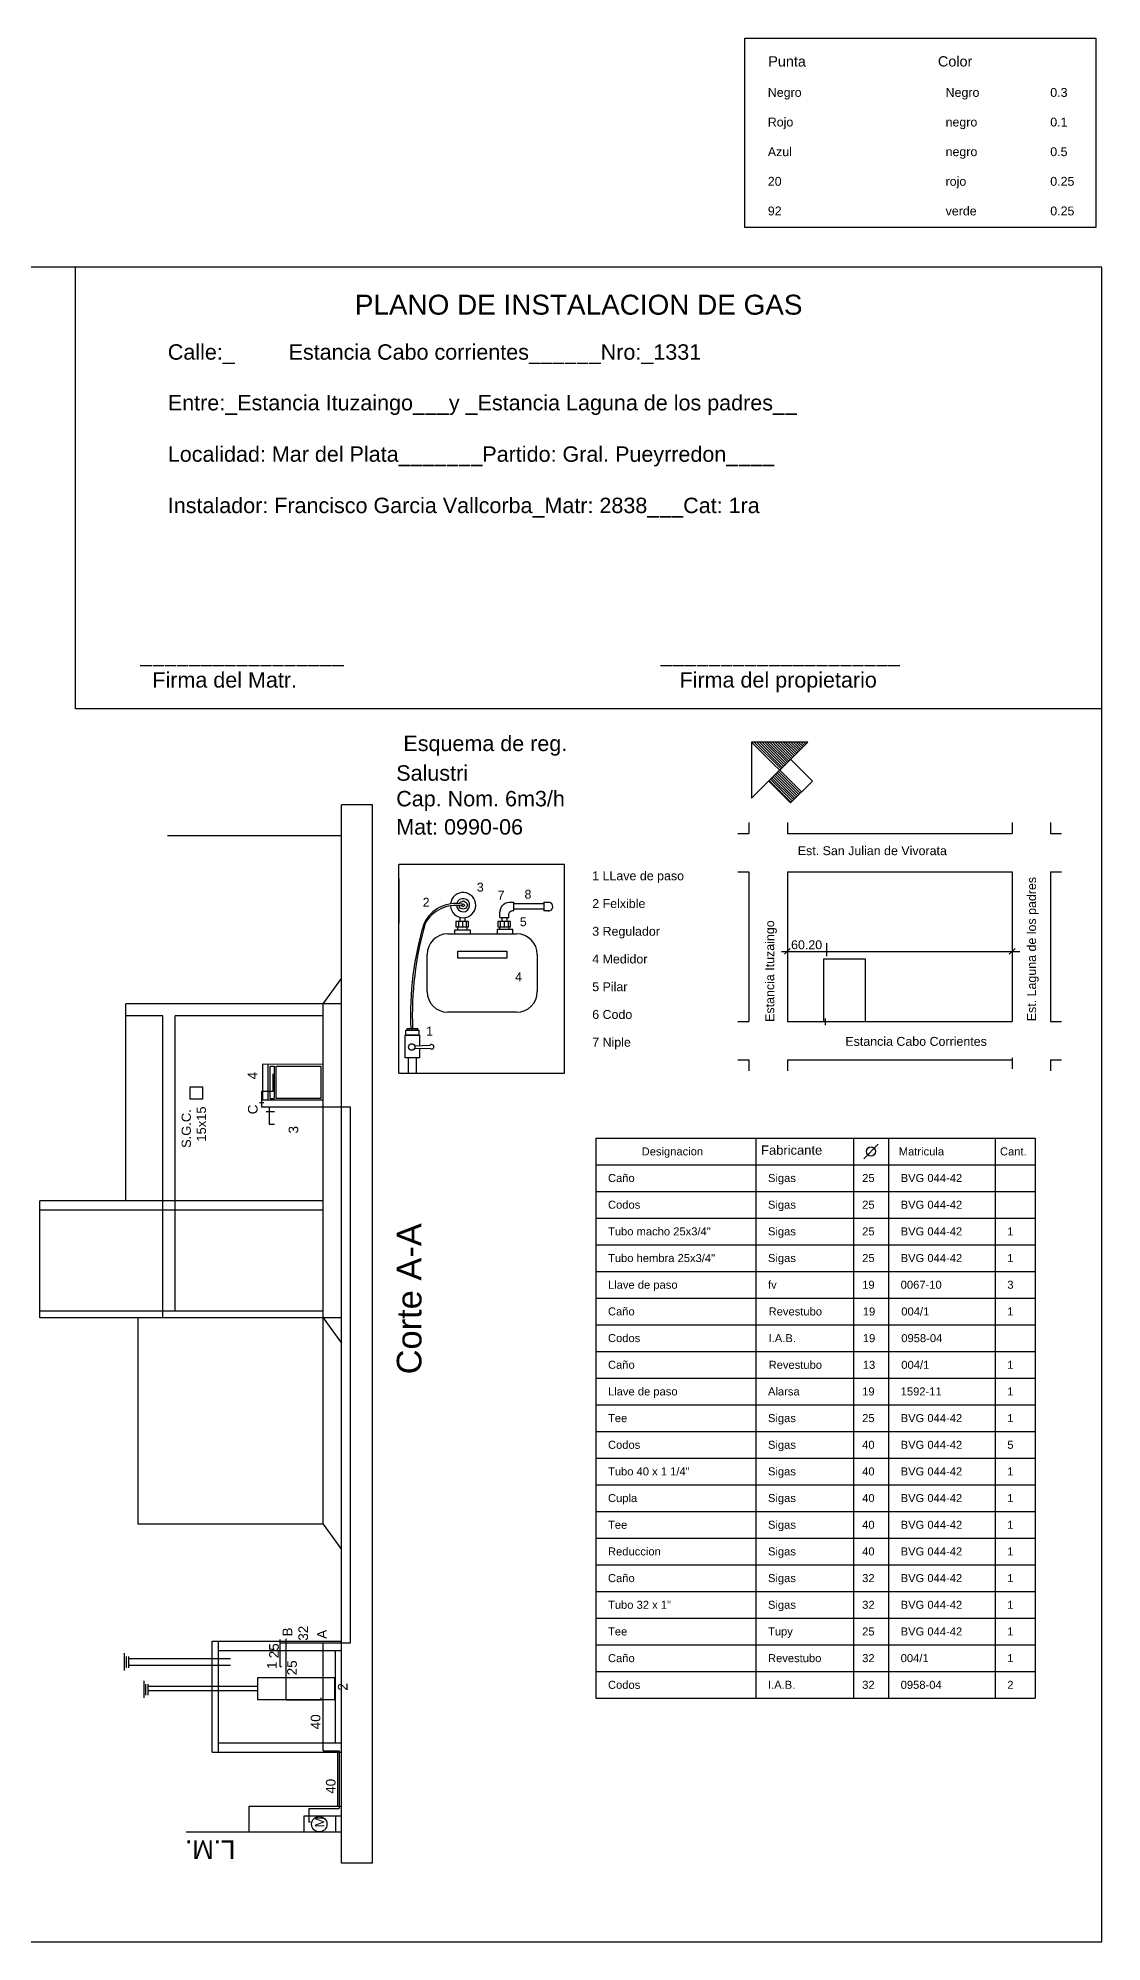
# Model space of a CAD drawing. Header units: millimetres. Extents: x 1794.7 to 1858.5, y 1557.3 to 1592.2.
# Drawn here: x 1841.27 to 1858.54, y 1561.33 to 1592.23 of the extents above; entities that cross this region are included whole.
import ezdxf

# ---------------------------------------------------------------- set-up
doc = ezdxf.new("R2010")
doc.units = ezdxf.units.MM
doc.linetypes.add('ACAD_ISO02W100', pattern=[15, 12, -3])
doc.linetypes.add('CENTER', pattern=[2, 1.25, -0.25, 0.25, -0.25])
for name, color, linetype in [('Capa 02', 1, 'Continuous'), ('caño gas', 20, 'Continuous'), ('DETALLE0-1', 1, 'Continuous'), ('INSCRIPCION01', 1, 'ACAD_ISO02W100'), ('LAYER103', 7, 'Continuous'), ('RECUADRO0-8', 5, 'Continuous'), ('vente', 92, 'Continuous')]:
    doc.layers.add(name, color=color, linetype=linetype)
doc.styles.get("Standard").update_dxf_attribs({"font": 'ARIAL.TTF'})

msp = doc.modelspace()

# ---------------------------------------------------------------- linework, layer by layer
for p, q in [((1846.2, 1562.605), (1846.2, 1579.781)), ((1846.7, 1579.781), (1846.2, 1579.781)), ((1846.7, 1562.605), (1846.7, 1579.781)), ((1846.2, 1579.281), (1843.376, 1579.281)), ((1847.128, 1575.427), (1847.128, 1578.815)), ((1849.816, 1578.815), (1847.128, 1578.815)), ((1847.128, 1578.587), (1847.128, 1577.863)), ((1849.816, 1575.427), (1849.816, 1578.815)), ((1848.121, 1578.197), (1848.178, 1578.222)), ((1848.178, 1578.222), (1848.222, 1578.197)), ((1848.121, 1578.106), (1848.109, 1578.145)), ((1848.115, 1578.176), (1848.121, 1578.197)), ((1848.172, 1578.087), (1848.121, 1578.106)), ((1848.122, 1577.889), (1848.122, 1577.952)), ((1848.223, 1578.106), (1848.172, 1578.087)), ((1848.206, 1577.889), (1848.206, 1577.952)), ((1848.222, 1578.197), (1848.243, 1578.158)), ((1848.243, 1578.158), (1848.223, 1578.106)), ((1848.767, 1577.952), (1848.916, 1577.952)), ((1848.805, 1577.889), (1848.805, 1577.952)), ((1848.889, 1577.889), (1848.889, 1577.952)), ((1848.994, 1578.069), (1848.994, 1578.202)), ((1849.485, 1578.174), (1848.994, 1578.174)), ((1849.485, 1578.088), (1848.994, 1578.088)), ((1849.485, 1578.203), (1849.564, 1578.203)), ((1849.485, 1578.203), (1849.485, 1578.061)), ((1849.564, 1578.06), (1849.485, 1578.06)), ((1847.924, 1577.688), (1849.041, 1577.688)), ((1848.084, 1577.747), (1848.084, 1577.805)), ((1848.096, 1577.889), (1848.096, 1577.801)), ((1848.161, 1577.889), (1848.161, 1577.801)), ((1848.224, 1577.889), (1848.224, 1577.801)), ((1848.234, 1577.805), (1848.234, 1577.747)), ((1848.723, 1577.759), (1848.723, 1577.688)), ((1848.981, 1577.759), (1848.723, 1577.759)), ((1848.767, 1577.759), (1848.767, 1577.801)), ((1848.776, 1577.889), (1848.776, 1577.801)), ((1848.84, 1577.889), (1848.84, 1577.801)), ((1848.904, 1577.889), (1848.904, 1577.801)), ((1848.917, 1577.801), (1848.917, 1577.759)), ((1848.981, 1577.688), (1848.981, 1577.759)), ((1847.588, 1576.752), (1847.588, 1577.352)), ((1849.377, 1577.352), (1849.377, 1576.752)), ((1853.482, 1577.449), (1853.39, 1577.356)), ((1857.131, 1577.449), (1857.038, 1577.356)), ((1842.7, 1573.355), (1842.7, 1576.555)), ((1846.2, 1576.555), (1842.7, 1576.555)), ((1843.3, 1576.355), (1842.7, 1576.355)), ((1843.3, 1571.455), (1843.3, 1576.355)), ((1843.5, 1571.565), (1843.5, 1576.355)), ((1845.9, 1576.355), (1843.5, 1576.355)), ((1845.9, 1571.455), (1845.9, 1576.555)), ((1849.041, 1576.416), (1847.924, 1576.416)), ((1847.262, 1576.127), (1847.262, 1576.154)), ((1847.262, 1576.154), (1847.435, 1576.154)), ((1847.297, 1576.154), (1847.297, 1576.127)), ((1847.348, 1576.154), (1847.348, 1576.127)), ((1847.401, 1576.154), (1847.401, 1576.127)), ((1847.435, 1576.127), (1847.435, 1576.154)), ((1847.384, 1575.832), (1847.641, 1575.825)), ((1847.391, 1575.87), (1847.639, 1575.883)), ((1844.917, 1575.571), (1844.917, 1574.99)), ((1845.894, 1575.57), (1844.917, 1575.571)), ((1845.894, 1575.57), (1845.894, 1574.99)), ((1847.128, 1575.427), (1849.816, 1575.427)), ((1847.285, 1575.427), (1847.285, 1575.675)), ((1847.409, 1575.675), (1847.409, 1575.427)), ((1845.894, 1574.99), (1844.917, 1574.99)), ((1841.3, 1571.455), (1841.3, 1573.355)), ((1845.9, 1573.355), (1841.3, 1573.355)), ((1845.9, 1573.205), (1841.3, 1573.205)), ((1845.9, 1571.565), (1841.3, 1571.565)), ((1846.2, 1571.455), (1841.3, 1571.455)), ((1842.9, 1568.105), (1842.9, 1571.455)), ((1845.9, 1568.105), (1845.9, 1571.455)), ((1845.9, 1568.105), (1842.9, 1568.105)), ((1844.1, 1566.205), (1846.2, 1566.205)), ((1844.1, 1564.405), (1844.1, 1566.205)), ((1844.2, 1564.405), (1844.2, 1566.205)), ((1844.2, 1566.055), (1846.2, 1566.055)), ((1846.1, 1564.555), (1846.1, 1566.055)), ((1844.1, 1564.405), (1846.2, 1564.405)), ((1844.2, 1564.555), (1846.2, 1564.555)), ((1846.132, 1564.405), (1846.132, 1563.53)), ((1844.702, 1563.105), (1844.702, 1563.53)), ((1844.702, 1563.53), (1846.2, 1563.53)), ((1846.1, 1563.373), (1846.2, 1563.373)), ((1844.702, 1563.105), (1843.675, 1563.105)), ((1846.2, 1563.105), (1844.702, 1563.105)), ((1846.7, 1562.605), (1846.2, 1562.605))]:
    msp.add_line(p, q)
for points in [[(1852.743, 1592.228), (1858.443, 1592.228), (1858.443, 1589.153), (1852.743, 1589.153)], [(1848.033, 1577.69), (1848.291, 1577.69), (1848.291, 1577.747), (1848.033, 1577.747)], [(1848.26, 1577.889), (1848.055, 1577.889), (1848.055, 1577.801), (1848.26, 1577.801)], [(1848.943, 1577.889), (1848.738, 1577.889), (1848.738, 1577.801), (1848.943, 1577.801)], [(1848.089, 1577.407), (1848.884, 1577.407), (1848.884, 1577.292), (1848.089, 1577.292)], [(1847.451, 1576.046), (1847.244, 1576.046), (1847.244, 1576.127), (1847.451, 1576.127)]]:
    msp.add_lwpolyline(points, close=True)
msp.add_lwpolyline([(1847.462, 1575.83), (1847.462, 1575.675), (1847.231, 1575.675), (1847.231, 1576.046), (1847.462, 1576.046), (1847.462, 1575.874)])
for centre, radius in [((1848.172, 1578.151), 0.0222), ((1847.338, 1575.852), 0.0531), ((1845.837, 1563.236), 0.125)]:
    msp.add_circle(centre, radius)
for centre, radius, start, end in [((1848.172, 1578.154), 0.205, 183.2042, 174.2087), ((1848.172, 1578.154), 0.107, 182.9702, 165.9674), ((1848.048, 1577.611), 0.569, 78.7857, 153.6163), ((1848.05, 1577.586), 0.563, 79.4145, 151.3397), ((1849.555, 1578.132), 0.0718, 262.8089, 82.8089), ((1852.286, 1576.401), 4.967, 162.8763, 182.851), ((1852.728, 1576.374), 5.38, 164.0082, 182.3346), ((1847.924, 1577.352), 0.336, 90, 180), ((1849.041, 1577.352), 0.336, 0, 90), ((1847.924, 1576.752), 0.336, 180, 270), ((1849.041, 1576.752), 0.336, 270, 0), ((1847.662, 1575.855), 0.0364, 234.4788, 128.7528)]:
    msp.add_arc(centre, radius, start, end)
msp.add_open_spline([(1848.767, 1577.952), (1848.766, 1578.002), (1848.763, 1578.09), (1848.854, 1578.21), (1848.943, 1578.205), (1848.994, 1578.202)], degree=3, knots=[0, 0, 0, 0, 4.430713, 7.729876, 11.953335, 11.953335, 11.953335, 11.953335])
msp.add_spline([(1848.913, 1577.951), (1848.915, 1577.998), (1848.931, 1578.045), (1848.977, 1578.067), (1848.993, 1578.069)], degree=3)
at = {"layer": 'Capa 02'}
msp.add_lwpolyline([(1846.1, 1563.373), (1846.1, 1563.105), (1845.592, 1563.105), (1845.592, 1563.373)], close=True, dxfattribs=at)
at = {"layer": 'caño gas'}
for p, q in [((1853.341, 1577.402), (1857.207, 1577.402)), ((1854.072, 1577.536), (1854.072, 1577.327)), ((1854.056, 1576.207), (1854.056, 1576.316)), ((1845.082, 1575.13), (1844.902, 1575.13)), ((1844.902, 1575.13), (1844.902, 1574.877)), ((1845.082, 1575.41), (1845.099, 1575.41)), ((1845.082, 1575.41), (1845.082, 1575.13)), ((1844.868, 1574.949), (1844.937, 1574.949)), ((1846.346, 1574.877), (1844.902, 1574.877)), ((1844.974, 1574.806), (1845.11, 1574.806)), ((1845.025, 1574.877), (1845.025, 1574.597)), ((1846.346, 1566.183), (1846.346, 1574.877)), ((1845.025, 1574.597), (1845.111, 1574.597)), ((1845.2, 1565.795), (1845.2, 1566.236)), ((1845.2, 1566.183), (1846.346, 1566.183)), ((1845.3, 1565.255), (1845.3, 1566.247)), ((1845.9, 1564.425), (1845.9, 1566.183)), ((1845.2, 1565.795), (1845.224, 1565.795)), ((1845.3, 1565.255), (1845.867, 1565.255)), ((1845.867, 1565.255), (1845.867, 1565.285)), ((1845.9, 1564.425), (1846.161, 1564.425)), ((1846.161, 1564.425), (1846.161, 1563.49)), ((1845.667, 1563.49), (1845.667, 1563.272)), ((1845.667, 1563.49), (1846.161, 1563.49)), ((1845.696, 1563.272), (1845.667, 1563.272))]:
    msp.add_line(p, q, dxfattribs=at)
at = {"layer": 'DETALLE0-1'}
for p, q in [((1852.812, 1579.498), (1852.812, 1579.318)), ((1853.436, 1579.498), (1853.436, 1579.318)), ((1857.084, 1579.498), (1857.084, 1579.318)), ((1857.708, 1579.498), (1857.708, 1579.318)), ((1852.632, 1579.318), (1852.812, 1579.318)), ((1853.436, 1579.318), (1857.084, 1579.318)), ((1857.708, 1579.318), (1857.888, 1579.318)), ((1852.632, 1578.694), (1852.812, 1578.694)), ((1852.812, 1578.694), (1852.812, 1576.267)), ((1853.436, 1578.694), (1857.084, 1578.694)), ((1853.436, 1578.694), (1857.084, 1578.694)), ((1853.436, 1578.694), (1853.436, 1576.267)), ((1857.084, 1578.694), (1857.084, 1576.267)), ((1857.708, 1578.694), (1857.888, 1578.694)), ((1857.708, 1578.694), (1857.708, 1576.267)), ((1854.705, 1577.277), (1854.021, 1577.277)), ((1854.021, 1577.277), (1854.021, 1576.267)), ((1854.705, 1576.267), (1854.705, 1577.277)), ((1845.9, 1576.555), (1846.2, 1576.965)), ((1852.632, 1576.267), (1852.812, 1576.267)), ((1853.436, 1576.267), (1857.084, 1576.267)), ((1857.708, 1576.267), (1857.888, 1576.267)), ((1845.009, 1574.99), (1845.009, 1575.571)), ((1845.04, 1575.017), (1845.04, 1575.54)), ((1845.04, 1575.54), (1845.106, 1575.54)), ((1845.106, 1575.54), (1845.106, 1575.017)), ((1845.139, 1575.017), (1845.139, 1575.54)), ((1845.139, 1575.54), (1845.865, 1575.54)), ((1845.865, 1575.54), (1845.865, 1575.017)), ((1852.632, 1575.644), (1852.812, 1575.644)), ((1852.812, 1575.644), (1852.812, 1575.464)), ((1853.436, 1575.644), (1853.436, 1575.464)), ((1853.436, 1575.644), (1857.084, 1575.644)), ((1857.084, 1575.678), (1857.084, 1575.498)), ((1857.708, 1575.644), (1857.708, 1575.464)), ((1857.708, 1575.644), (1857.888, 1575.644)), ((1845.04, 1575.017), (1845.106, 1575.017)), ((1845.865, 1575.017), (1845.139, 1575.017)), ((1850.328, 1574.374), (1850.328, 1565.283)), ((1850.328, 1574.374), (1857.459, 1574.374)), ((1852.925, 1574.374), (1852.925, 1565.283)), ((1854.513, 1565.283), (1854.513, 1574.374)), ((1854.678, 1574.038), (1854.912, 1574.273)), ((1855.078, 1574.374), (1855.078, 1565.283)), ((1856.81, 1574.374), (1856.81, 1565.283)), ((1857.459, 1574.374), (1857.459, 1565.283)), ((1850.328, 1573.941), (1857.459, 1573.941)), ((1850.328, 1573.508), (1857.459, 1573.508)), ((1850.328, 1573.075), (1857.459, 1573.075)), ((1850.328, 1572.642), (1857.459, 1572.642)), ((1850.328, 1572.209), (1857.459, 1572.209)), ((1850.328, 1571.776), (1857.459, 1571.776)), ((1845.9, 1571.455), (1846.2, 1571.044)), ((1850.328, 1571.343), (1857.459, 1571.343)), ((1850.328, 1570.91), (1857.459, 1570.91)), ((1850.328, 1570.478), (1857.459, 1570.478)), ((1850.328, 1570.045), (1857.459, 1570.045)), ((1850.328, 1569.612), (1857.459, 1569.612)), ((1850.328, 1569.179), (1857.459, 1569.179)), ((1850.328, 1568.746), (1857.459, 1568.746)), ((1845.9, 1568.105), (1846.2, 1567.694)), ((1850.328, 1568.313), (1857.459, 1568.313)), ((1850.328, 1567.88), (1857.459, 1567.88)), ((1850.328, 1567.447), (1857.459, 1567.447)), ((1850.328, 1567.014), (1857.459, 1567.014)), ((1850.328, 1566.581), (1857.459, 1566.581)), ((1850.328, 1566.148), (1857.459, 1566.148)), ((1850.328, 1565.716), (1857.459, 1565.716)), ((1850.328, 1565.283), (1857.459, 1565.283))]:
    msp.add_line(p, q, dxfattribs=at)
msp.add_lwpolyline([(1846.092, 1565.259), (1846.092, 1565.613), (1844.833, 1565.613), (1844.833, 1565.259)], close=True, dxfattribs=at)
msp.add_circle((1854.795, 1574.156), 0.074, dxfattribs=at)
at = {"layer": 'INSCRIPCION01'}
for p, q in [((1852.856, 1579.889), (1853.768, 1580.801)), ((1852.856, 1580.801), (1853.665, 1579.992)), ((1853.768, 1580.801), (1852.856, 1580.801)), ((1852.856, 1580.801), (1852.856, 1579.889)), ((1852.898, 1580.801), (1853.333, 1580.366)), ((1852.941, 1580.801), (1853.354, 1580.388)), ((1852.983, 1580.801), (1853.375, 1580.409)), ((1853.026, 1580.801), (1853.397, 1580.43)), ((1853.068, 1580.801), (1853.418, 1580.451)), ((1853.11, 1580.801), (1853.439, 1580.473)), ((1853.153, 1580.801), (1853.46, 1580.494)), ((1853.195, 1580.801), (1853.482, 1580.515)), ((1853.238, 1580.801), (1853.503, 1580.536)), ((1853.28, 1580.801), (1853.524, 1580.557)), ((1853.322, 1580.801), (1853.545, 1580.579)), ((1853.365, 1580.801), (1853.566, 1580.6)), ((1853.407, 1580.801), (1853.588, 1580.621)), ((1853.45, 1580.801), (1853.609, 1580.642)), ((1853.492, 1580.801), (1853.63, 1580.663)), ((1853.535, 1580.801), (1853.651, 1580.685)), ((1853.577, 1580.801), (1853.672, 1580.706)), ((1853.619, 1580.801), (1853.694, 1580.727)), ((1853.662, 1580.801), (1853.715, 1580.748)), ((1853.704, 1580.801), (1853.736, 1580.769)), ((1853.489, 1580.522), (1853.842, 1580.168)), ((1853.135, 1580.168), (1853.489, 1579.815)), ((1853.142, 1580.176), (1853.496, 1579.822)), ((1853.163, 1580.197), (1853.517, 1579.843)), ((1853.185, 1580.218), (1853.538, 1579.864)), ((1853.206, 1580.239), (1853.559, 1579.886)), ((1853.227, 1580.26), (1853.581, 1579.907)), ((1853.248, 1580.282), (1853.602, 1579.928)), ((1853.269, 1580.303), (1853.623, 1579.949)), ((1853.291, 1580.324), (1853.644, 1579.97)), ((1853.489, 1579.815), (1853.842, 1580.168))]:
    msp.add_line(p, q, dxfattribs=at)
at = {"layer": 'RECUADRO0-8'}
for p, q in [((1819.877, 1588.513), (1858.542, 1588.513)), ((1841.883, 1581.34), (1841.883, 1588.504)), ((1858.542, 1561.326), (1858.542, 1588.504)), ((1858.542, 1581.34), (1841.883, 1581.34)), ((1819.877, 1561.326), (1858.542, 1561.326))]:
    msp.add_line(p, q, dxfattribs=at)
at = {"layer": 'vente'}
for p, q in [((1842.677, 1565.734), (1842.677, 1566.011)), ((1842.708, 1565.777), (1842.708, 1565.959)), ((1842.746, 1565.777), (1842.746, 1565.959)), ((1844.396, 1565.919), (1842.746, 1565.919)), ((1844.396, 1565.814), (1842.753, 1565.814)), ((1842.993, 1565.285), (1842.993, 1565.563)), ((1843.024, 1565.329), (1843.024, 1565.511)), ((1843.062, 1565.329), (1843.062, 1565.511)), ((1844.833, 1565.469), (1843.062, 1565.469)), ((1844.833, 1565.399), (1843.062, 1565.399))]:
    msp.add_line(p, q, dxfattribs=at)
msp.add_lwpolyline([(1843.94, 1575.007), (1843.74, 1575.007), (1843.74, 1575.207), (1843.94, 1575.207)], close=True, dxfattribs=at)

# ---------------------------------------------------------------- texts
for s, height, p in [('PLANO DE INSTALACION DE GAS', 0.32389, (1846.415, 1587.739)), ('Calle:_         Estancia Cabo corrientes______Nro:_1331', 0.25, (1843.379, 1587.008))]:
    msp.add_text(s, height=height).set_placement(p)
msp.add_text('Corte A-A', height=0.4, rotation=90).set_placement((1847.496, 1570.538))
at = {"layer": 'Capa 02'}
for s, height, p in [('4', 0.156, (1844.833, 1575.325)), ('C', 0.156, (1844.836, 1574.76)), ('3', 0.156, (1845.496, 1574.448)), ('25', 0.1562, (1845.18, 1565.93)), ('B', 0.156, (1845.399, 1566.284)), ('32', 0.1562, (1845.655, 1566.215)), ('A', 0.156, (1845.959, 1566.246)), ('1', 0.156, (1845.145, 1565.755)), ('25', 0.1562, (1845.473, 1565.653)), ('2', 0.156, (1846.296, 1565.405)), ('40', 0.1562, (1845.855, 1564.777)), ('40', 0.1562, (1846.101, 1563.73))]:
    msp.add_text(s, height=height, rotation=90, dxfattribs=at).set_placement(p)
at = {"layer": 'DETALLE0-1'}
for s, height, p in [('Punta', 0.1671, (1853.126, 1591.767)), ('Color', 0.1671, (1855.88, 1591.767)), ('Negro', 0.1443, (1853.118, 1591.274)), ('Negro', 0.1443, (1856.004, 1591.274)), ('0.3', 0.1443, (1857.703, 1591.274)), ('Rojo', 0.1443, (1853.118, 1590.793)), ('negro', 0.1443, (1856.004, 1590.793)), ('0.1', 0.1443, (1857.703, 1590.793)), ('Azul', 0.1443, (1853.118, 1590.312)), ('negro', 0.1443, (1856.004, 1590.312)), ('0.5', 0.1443, (1857.703, 1590.312)), ('20', 0.1443, (1853.118, 1589.831)), ('rojo', 0.1443, (1856.004, 1589.831)), ('0.25', 0.1443, (1857.703, 1589.831)), ('92', 0.1443, (1853.118, 1589.35)), ('verde', 0.1443, (1856.004, 1589.35)), ('0.25', 0.1443, (1857.703, 1589.35)), ('Esquema de reg.', 0.25, (1847.203, 1580.655)), ('Salustri ', 0.25, (1847.087, 1580.174)), ('Cap. Nom. 6m3/h', 0.25, (1847.087, 1579.758)), ('Mat: 0990-06', 0.25, (1847.087, 1579.3)), ('Est. San Julian de Vivorata', 0.1443, (1853.605, 1578.966)), ('3 ', 0.1443, (1848.395, 1578.374)), ('1 LLave de paso', 0.1443, (1850.268, 1578.558)), ('2 ', 0.1443, (1847.516, 1578.129)), ('7', 0.144, (1848.732, 1578.244)), ('8', 0.144, (1849.169, 1578.259)), ('2 Felxible', 0.1443, (1850.268, 1578.108)), ('5', 0.144, (1849.093, 1577.812)), ('3 Regulador', 0.1443, (1850.268, 1577.658)), ('4 Medidor', 0.1443, (1850.268, 1577.208)), ('60.20', 0.1443, (1853.496, 1577.439)), ('4', 0.144, (1849.016, 1576.918)), ('5 Pilar', 0.1443, (1850.268, 1576.758)), ('6 Codo', 0.1443, (1850.268, 1576.308)), ('1', 0.144, (1847.573, 1576.038)), ('7 Niple', 0.1443, (1850.268, 1575.858)), ('Estancia Cabo Corrientes', 0.1443, (1854.377, 1575.871)), ('Designacion                                                               Matricula                  Cant.', 0.129872, (1851.07, 1574.092)), ('Fabricante', 0.1504, (1853.009, 1574.103)), ('Caño ', 0.1299, (1850.524, 1573.66)), ('Sigas', 0.1299, (1853.121, 1573.66)), ('25', 0.1299, (1854.65, 1573.66)), ('BVG 044-42', 0.1299, (1855.275, 1573.66)), ('Codos', 0.1299, (1850.524, 1573.227)), ('Sigas', 0.1299, (1853.121, 1573.227)), ('25', 0.1299, (1854.65, 1573.227)), ('BVG 044-42', 0.1299, (1855.275, 1573.227)), ('Tubo macho 25x3/4"', 0.12987, (1850.524, 1572.794)), ('Sigas', 0.1299, (1853.121, 1572.794)), ('25', 0.1299, (1854.65, 1572.794)), ('BVG 044-42', 0.1299, (1855.275, 1572.794)), ('1', 0.13, (1857.006, 1572.794)), ('Tubo hembra 25x3/4"', 0.12987, (1850.524, 1572.361)), ('Sigas', 0.1299, (1853.121, 1572.361)), ('25', 0.1299, (1854.65, 1572.361)), ('BVG 044-42', 0.1299, (1855.275, 1572.361)), ('1', 0.13, (1857.006, 1572.361)), ('Llave de paso', 0.12987, (1850.524, 1571.928)), ('fv', 0.1299, (1853.121, 1571.928)), ('19', 0.1299, (1854.65, 1571.928)), ('0067-10', 0.1299, (1855.275, 1571.928)), ('3', 0.13, (1857.006, 1571.928)), ('Caño ', 0.1299, (1850.524, 1571.495)), ('Revestubo', 0.1299, (1853.131, 1571.494)), ('19', 0.1299, (1854.66, 1571.494)), ('004/1', 0.1299, (1855.285, 1571.494)), ('1', 0.13, (1857.006, 1571.495)), ('Codos', 0.1299, (1850.524, 1571.062)), ('I.A.B.', 0.1299, (1853.131, 1571.061)), ('19', 0.1299, (1854.66, 1571.061)), ('0958-04', 0.1299, (1855.285, 1571.061)), ('Caño ', 0.1299, (1850.524, 1570.629)), ('Revestubo', 0.1299, (1853.131, 1570.628)), ('13', 0.1299, (1854.66, 1570.628)), ('004/1', 0.1299, (1855.285, 1570.628)), ('1', 0.13, (1857.006, 1570.629)), ('Llave de paso', 0.12987, (1850.524, 1570.196)), ('Alarsa', 0.1299, (1853.121, 1570.196)), ('19', 0.1299, (1854.65, 1570.196)), ('1592-11', 0.1299, (1855.275, 1570.196)), ('1', 0.13, (1857.006, 1570.196)), ('Tee', 0.1299, (1850.524, 1569.763)), ('Sigas', 0.1299, (1853.121, 1569.763)), ('25', 0.1299, (1854.65, 1569.763)), ('BVG 044-42', 0.1299, (1855.275, 1569.763)), ('1', 0.13, (1857.006, 1569.763)), ('Codos', 0.1299, (1850.524, 1569.33)), ('Sigas', 0.1299, (1853.121, 1569.33)), ('40', 0.1299, (1854.65, 1569.33)), ('BVG 044-42', 0.1299, (1855.275, 1569.33)), ('5', 0.13, (1857.006, 1569.33)), ('Tubo 40 x 1 1/4"', 0.12987, (1850.524, 1568.898)), ('Sigas', 0.1299, (1853.121, 1568.898)), ('40', 0.1299, (1854.65, 1568.898)), ('BVG 044-42', 0.1299, (1855.275, 1568.898)), ('1', 0.13, (1857.006, 1568.898)), ('Cupla', 0.1299, (1850.524, 1568.465)), ('Sigas', 0.1299, (1853.121, 1568.465)), ('40', 0.1299, (1854.65, 1568.465)), ('BVG 044-42', 0.1299, (1855.275, 1568.465)), ('1', 0.13, (1857.006, 1568.465)), ('Tee', 0.1299, (1850.524, 1568.032)), ('Sigas', 0.1299, (1853.121, 1568.032)), ('40', 0.1299, (1854.65, 1568.032)), ('BVG 044-42', 0.1299, (1855.275, 1568.032)), ('1', 0.13, (1857.006, 1568.032)), ('Reduccion', 0.1299, (1850.524, 1567.599)), ('Sigas', 0.1299, (1853.121, 1567.599)), ('40', 0.1299, (1854.65, 1567.599)), ('BVG 044-42', 0.1299, (1855.275, 1567.599)), ('1', 0.13, (1857.006, 1567.599)), ('Caño', 0.1299, (1850.524, 1567.166)), ('Sigas', 0.1299, (1853.121, 1567.166)), ('32', 0.1299, (1854.65, 1567.166)), ('BVG 044-42', 0.1299, (1855.275, 1567.166)), ('1', 0.13, (1857.006, 1567.166)), ('Tubo 32 x 1"', 0.12987, (1850.524, 1566.733)), ('Sigas', 0.1299, (1853.121, 1566.733)), ('32', 0.1299, (1854.65, 1566.733)), ('BVG 044-42', 0.1299, (1855.275, 1566.733)), ('1', 0.13, (1857.006, 1566.733)), ('Tee', 0.1299, (1850.524, 1566.3)), ('Tupy', 0.1299, (1853.121, 1566.3)), ('25', 0.1299, (1854.65, 1566.3)), ('BVG 044-42', 0.1299, (1855.275, 1566.3)), ('1', 0.13, (1857.006, 1566.3)), ('Caño', 0.1299, (1850.524, 1565.867)), ('Revestubo', 0.1299, (1853.121, 1565.867)), ('32', 0.1299, (1854.65, 1565.867)), ('004/1', 0.1299, (1855.275, 1565.867)), ('1', 0.13, (1857.006, 1565.867)), ('Codos', 0.1299, (1850.524, 1565.434)), ('I.A.B.', 0.1299, (1853.121, 1565.434)), ('32', 0.1299, (1854.65, 1565.434)), ('0958-04', 0.1299, (1855.275, 1565.434)), ('2', 0.13, (1857.006, 1565.434))]:
    msp.add_text(s, height=height, dxfattribs=at).set_placement(p)
for s, height, p in [('Est. Laguna de los padres', 0.1443, (1857.472, 1576.27)), ('Estancia Ituzaingo', 0.1443, (1853.222, 1576.26)), ('S.G.C.', 0.15, (1843.753, 1574.213)), ('15x15', 0.15, (1843.998, 1574.316)), ('M', 0.15, (1845.918, 1563.185))]:
    msp.add_text(s, height=height, rotation=90, dxfattribs=at).set_placement(p)
at = {"layer": 'DETALLE0-1', "insert": (1844.475, 1562.672), "char_height": 0.3004, "width": 0.0548, "attachment_point": 1, "rotation": 180}
msp.add_mtext('L.M.', dxfattribs=at)
at = {"layer": 'LAYER103', "linetype": 'CENTER'}
for s, p in [('Entre:_Estancia Ituzaingo___y _Estancia Laguna de los padres__', (1843.379, 1586.185)), ('Localidad: Mar del Plata_______Partido: Gral. Pueyrredon____', (1843.379, 1585.351)), ('Instalador: Francisco Garcia Vallcorba_Matr: 2838___Cat: 1ra', (1843.379, 1584.518)), ('       _________________                                                     ____________________', (1842.255, 1582.102)), ('         Firma del Matr.                                                                Firma del propietario', (1842.255, 1581.686))]:
    msp.add_text(s, height=0.25, dxfattribs=at).set_placement(p)

doc.saveas('drawing.dxf')
